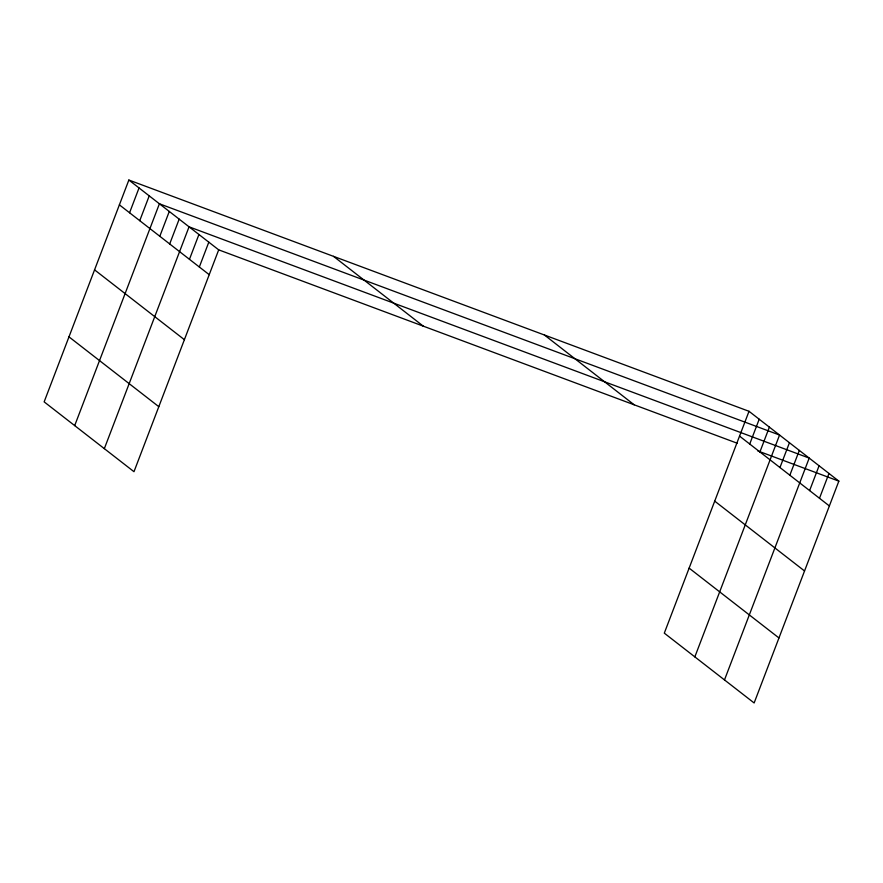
<?xml version="1.0" encoding="UTF-8"?>
<svg xmlns="http://www.w3.org/2000/svg" width="883" height="883" viewBox="0 0 883 883"><rect width="100%" height="100%" fill="white"/><g stroke="black" fill="none" stroke-linecap="round" stroke-linejoin="round"><path stroke-width="1.32" d="M128.863 180.033L44.15 401.864L133.984 471.699L218.697 249.856L128.863 180.033L749.016 411.301L838.85 481.136L754.137 702.967L664.303 633.144L749.016 411.301M129.569 212.759L139.039 187.947M139.746 220.673L149.227 195.86M74.691 425.606L159.404 203.774L779.557 435.043L694.844 656.886M159.812 236.269L169.282 211.456M169.691 243.951L179.172 219.139M104.337 448.652L189.05 226.821L809.203 458.089L724.49 679.932M189.459 259.315L198.929 234.503M199.337 266.997L208.807 242.174M749.722 444.028L759.203 419.215M759.91 451.941L769.38 427.129M779.965 467.537L789.446 442.725M789.844 475.22L799.325 450.407M809.612 490.584L819.082 465.771M819.49 498.266L828.971 473.454M218.697 249.856L737.173 443.211M757.757 450.893L838.85 481.136M739.546 436.114L829.369 505.948M544.37 334.977L634.204 404.811M714.711 501.136L804.545 570.97M333.509 256.346L423.343 326.18M689.137 568.122L778.961 637.956M119.382 204.845L209.216 274.679M94.558 269.856L184.392 339.69M68.973 336.853L158.808 406.677"/></g></svg>
